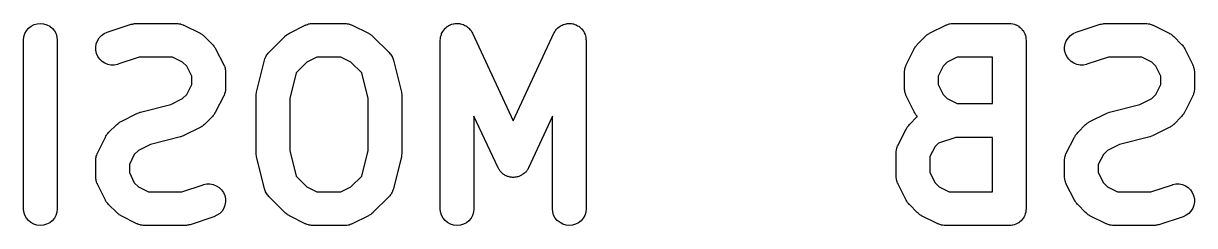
# Model space of a CAD drawing. Extents: x 100.5 to 168, y -113.9 to -51.5.
# Drawn here: x 146.914 to 150.393, y -52.151 to -51.551 of the extents above; entities that cross this region are included whole.
import ezdxf

# ---------------------------------------------------------------- set-up
doc = ezdxf.new("R2010")
doc.units = 0
doc.layers.add('BLACK', color=7, linetype='CONTINUOUS')

msp = doc.modelspace()

# ---------------------------------------------------------------- linework, layer by layer
at = {"layer": 'BLACK', "linetype": 'CONTINUOUS'}
for p, q in [((146.937, -51.5594), (146.946, -51.5548)), ((146.946, -51.5548), (146.955, -51.5521)), ((146.955, -51.5521), (146.965, -51.5512)), ((146.965, -51.5512), (146.974, -51.5522)), ((146.974, -51.5522), (146.984, -51.5551)), ((146.984, -51.5551), (146.992, -51.5597)), ((147.163, -51.5776), (147.234, -51.5538)), ((147.234, -51.5538), (147.235, -51.5535)), ((147.235, -51.5535), (147.238, -51.553)), ((147.238, -51.553), (147.24, -51.5521)), ((147.24, -51.5521), (147.242, -51.5519)), ((147.242, -51.5519), (147.244, -51.5515)), ((147.244, -51.5515), (147.247, -51.5515)), ((147.247, -51.5515), (147.25, -51.5512)), ((147.25, -51.5512), (147.369, -51.5512)), ((147.369, -51.5512), (147.37, -51.5512)), ((147.37, -51.5512), (147.371, -51.5514)), ((147.371, -51.5514), (147.373, -51.5513)), ((147.373, -51.5513), (147.376, -51.5519)), ((147.376, -51.5519), (147.379, -51.5523)), ((147.379, -51.5523), (147.381, -51.5527)), ((147.381, -51.5527), (147.382, -51.553)), ((147.382, -51.553), (147.385, -51.5542)), ((147.385, -51.5542), (147.389, -51.5552)), ((147.389, -51.5552), (147.39, -51.5559)), ((147.39, -51.5559), (147.391, -51.5565)), ((147.391, -51.5565), (147.439, -51.5803)), ((147.704, -51.5803), (147.751, -51.5565)), ((147.751, -51.5565), (147.752, -51.5562)), ((147.752, -51.5562), (147.753, -51.5557)), ((147.753, -51.5557), (147.755, -51.555)), ((147.755, -51.555), (147.758, -51.554)), ((147.758, -51.554), (147.761, -51.5528)), ((147.761, -51.5528), (147.763, -51.5526)), ((147.763, -51.5526), (147.764, -51.5521)), ((147.764, -51.5521), (147.767, -51.5518)), ((147.767, -51.5518), (147.771, -51.5513)), ((147.771, -51.5513), (147.772, -51.5513)), ((147.772, -51.5513), (147.774, -51.5512)), ((147.774, -51.5512), (147.869, -51.5512)), ((147.869, -51.5512), (147.87, -51.5512)), ((147.87, -51.5512), (147.871, -51.5514)), ((147.871, -51.5514), (147.873, -51.5513)), ((147.873, -51.5513), (147.876, -51.5519)), ((147.876, -51.5519), (147.879, -51.5523)), ((147.879, -51.5523), (147.881, -51.5527)), ((147.881, -51.5527), (147.882, -51.553)), ((147.882, -51.553), (147.885, -51.5542)), ((147.885, -51.5542), (147.889, -51.5552)), ((147.889, -51.5552), (147.89, -51.5559)), ((147.89, -51.5559), (147.891, -51.5565)), ((147.891, -51.5565), (147.939, -51.5803)), ((148.175, -51.5594), (148.178, -51.5576)), ((148.178, -51.5576), (148.182, -51.5557)), ((148.182, -51.5557), (148.183, -51.5554)), ((148.183, -51.5554), (148.184, -51.5548)), ((148.184, -51.5548), (148.187, -51.5538)), ((148.187, -51.5538), (148.191, -51.5526)), ((148.191, -51.5526), (148.192, -51.5524)), ((148.192, -51.5524), (148.193, -51.5521)), ((148.193, -51.5521), (148.197, -51.5517)), ((148.197, -51.5517), (148.2, -51.5512)), ((148.2, -51.5512), (148.202, -51.5513)), ((148.202, -51.5513), (148.203, -51.5512)), ((148.203, -51.5512), (148.206, -51.5516)), ((148.206, -51.5516), (148.21, -51.5518)), ((148.21, -51.5518), (148.211, -51.5521)), ((148.211, -51.5521), (148.212, -51.5522)), ((148.212, -51.5522), (148.216, -51.5533)), ((148.216, -51.5533), (148.22, -51.5543)), ((148.22, -51.5543), (148.221, -51.5548)), ((148.221, -51.5548), (148.222, -51.5551)), ((148.222, -51.5551), (148.225, -51.5569)), ((148.225, -51.5569), (148.228, -51.5585)), ((148.228, -51.5585), (148.229, -51.5592)), ((148.509, -51.5588), (148.51, -51.5581)), ((148.51, -51.5581), (148.514, -51.5566)), ((148.514, -51.5566), (148.517, -51.5548)), ((148.517, -51.5548), (148.518, -51.5545)), ((148.518, -51.5545), (148.519, -51.554)), ((148.519, -51.554), (148.523, -51.5531)), ((148.523, -51.5531), (148.526, -51.5521)), ((148.526, -51.5521), (148.527, -51.552)), ((148.527, -51.552), (148.529, -51.5517)), ((148.529, -51.5517), (148.532, -51.5515)), ((148.532, -51.5515), (148.536, -51.5512)), ((148.536, -51.5512), (148.537, -51.5513)), ((148.537, -51.5513), (148.538, -51.5513)), ((148.538, -51.5513), (148.542, -51.5518)), ((148.542, -51.5518), (148.546, -51.5522)), ((148.546, -51.5522), (148.547, -51.5526)), ((148.547, -51.5526), (148.548, -51.5527)), ((148.548, -51.5527), (148.552, -51.554)), ((148.552, -51.554), (148.555, -51.5551)), ((148.555, -51.5551), (148.556, -51.5556)), ((148.556, -51.5556), (148.557, -51.556)), ((148.557, -51.556), (148.56, -51.558)), ((148.56, -51.558), (148.564, -51.5597)), ((149.606, -51.5803), (149.654, -51.5565)), ((149.654, -51.5562), (149.656, -51.5557)), ((149.654, -51.5565), (149.654, -51.5562)), ((149.656, -51.5557), (149.657, -51.555)), ((149.657, -51.555), (149.66, -51.554)), ((149.66, -51.554), (149.664, -51.5528)), ((149.664, -51.5528), (149.665, -51.5526)), ((149.665, -51.5526), (149.666, -51.5521)), ((149.666, -51.5521), (149.67, -51.5518)), ((149.67, -51.5518), (149.673, -51.5513)), ((149.673, -51.5513), (149.675, -51.5513)), ((149.675, -51.5513), (149.676, -51.5512)), ((149.676, -51.5512), (149.843, -51.5512)), ((149.843, -51.5512), (149.843, -51.5512)), ((149.843, -51.5512), (149.843, -51.5512)), ((149.843, -51.5512), (149.844, -51.5512)), ((149.843, -51.5512), (149.843, -51.5512)), ((149.844, -51.5512), (149.848, -51.5517)), ((149.848, -51.5517), (149.853, -51.5522)), ((149.853, -51.5522), (149.853, -51.5523)), ((149.853, -51.5523), (149.853, -51.5523)), ((149.853, -51.5523), (149.858, -51.5537)), ((149.858, -51.5537), (149.862, -51.5551)), ((149.862, -51.5551), (149.862, -51.5552)), ((149.862, -51.5552), (149.863, -51.5552)), ((149.863, -51.5552), (149.867, -51.5575)), ((149.867, -51.5575), (149.871, -51.5597)), ((150.041, -51.5776), (150.113, -51.5538)), ((150.113, -51.5535), (150.116, -51.553)), ((150.113, -51.5538), (150.113, -51.5535)), ((150.116, -51.553), (150.119, -51.5521)), ((150.119, -51.5521), (150.121, -51.5519)), ((150.121, -51.5519), (150.123, -51.5515)), ((150.123, -51.5515), (150.126, -51.5515)), ((150.126, -51.5515), (150.129, -51.5512)), ((150.129, -51.5512), (150.248, -51.5512)), ((150.248, -51.5512), (150.25, -51.5514)), ((150.248, -51.5512), (150.248, -51.5512)), ((150.25, -51.5514), (150.251, -51.5513)), ((150.251, -51.5513), (150.255, -51.5519)), ((150.255, -51.5519), (150.258, -51.5523)), ((150.258, -51.5523), (150.259, -51.5527)), ((150.259, -51.5527), (150.261, -51.553)), ((150.261, -51.553), (150.264, -51.5542)), ((150.264, -51.5542), (150.267, -51.5552)), ((150.267, -51.5552), (150.269, -51.5559)), ((150.269, -51.5559), (150.27, -51.5565)), ((150.27, -51.5565), (150.318, -51.5803)), ((146.914, -51.6005), (146.915, -51.5908)), ((146.915, -51.5908), (146.918, -51.5815)), ((146.918, -51.5815), (146.923, -51.5729)), ((146.923, -51.5729), (146.929, -51.5655)), ((146.929, -51.5655), (146.937, -51.5594)), ((146.992, -51.5597), (147, -51.566)), ((147, -51.566), (147.006, -51.5735)), ((147.006, -51.5735), (147.011, -51.5821)), ((147.011, -51.5821), (147.013, -51.5915)), ((147.013, -51.5915), (147.014, -51.6012)), ((147.139, -51.5942), (147.146, -51.5872)), ((147.146, -51.5872), (147.154, -51.5815)), ((147.154, -51.5815), (147.163, -51.5776)), ((147.439, -51.5803), (147.44, -51.5806)), ((147.44, -51.5806), (147.442, -51.5821)), ((147.442, -51.5821), (147.444, -51.5834)), ((147.444, -51.5834), (147.446, -51.5848)), ((147.446, -51.5848), (147.448, -51.5859)), ((147.448, -51.5859), (147.45, -51.5879)), ((147.45, -51.5879), (147.452, -51.5896)), ((147.452, -51.5896), (147.476, -51.6135)), ((147.643, -51.6373), (147.691, -51.5896)), ((147.691, -51.5892), (147.694, -51.5874)), ((147.691, -51.5896), (147.691, -51.5892)), ((147.694, -51.5874), (147.696, -51.5855)), ((147.696, -51.5855), (147.697, -51.5844)), ((147.697, -51.5844), (147.699, -51.5831)), ((147.699, -51.5831), (147.701, -51.5818)), ((147.701, -51.5818), (147.704, -51.5803)), ((147.939, -51.5803), (147.94, -51.5806)), ((147.94, -51.5806), (147.942, -51.5821)), ((147.942, -51.5821), (147.944, -51.5834)), ((147.944, -51.5834), (147.946, -51.5848)), ((147.946, -51.5848), (147.948, -51.5859)), ((147.948, -51.5859), (147.95, -51.5879)), ((147.95, -51.5879), (147.952, -51.5896)), ((147.952, -51.5896), (148, -51.6373)), ((148.153, -51.5908), (148.155, -51.5872)), ((148.153, -51.5919), (148.153, -51.5908)), ((148.153, -51.593), (148.153, -51.5919)), ((148.153, -51.5968), (148.153, -51.593)), ((148.155, -51.5872), (148.156, -51.5836)), ((148.156, -51.5815), (148.158, -51.5782)), ((148.156, -51.5826), (148.156, -51.5815)), ((148.156, -51.5836), (148.156, -51.5826)), ((148.158, -51.5782), (148.16, -51.5749)), ((148.16, -51.5749), (148.161, -51.5739)), ((148.161, -51.5729), (148.164, -51.5701)), ((148.161, -51.5739), (148.161, -51.5729)), ((148.164, -51.5701), (148.166, -51.5671)), ((148.166, -51.5671), (148.167, -51.5663)), ((148.167, -51.5655), (148.17, -51.5631)), ((148.167, -51.5663), (148.167, -51.5655)), ((148.17, -51.5631), (148.173, -51.5606)), ((148.173, -51.5606), (148.174, -51.5601)), ((148.174, -51.5601), (148.175, -51.5594)), ((148.229, -51.5592), (148.23, -51.5597)), ((148.23, -51.5597), (148.233, -51.5621)), ((148.233, -51.5621), (148.236, -51.5644)), ((148.236, -51.5644), (148.237, -51.5652)), ((148.237, -51.5652), (148.238, -51.566)), ((148.238, -51.566), (148.24, -51.5689)), ((148.24, -51.5689), (148.243, -51.5716)), ((148.243, -51.5716), (148.243, -51.5726)), ((148.243, -51.5726), (148.244, -51.5735)), ((148.244, -51.5735), (148.246, -51.5768)), ((148.246, -51.5768), (148.248, -51.58)), ((148.248, -51.58), (148.369, -51.8401)), ((148.369, -51.8401), (148.49, -51.58)), ((148.49, -51.58), (148.491, -51.5794)), ((148.491, -51.5794), (148.493, -51.5762)), ((148.493, -51.5762), (148.494, -51.5729)), ((148.494, -51.5729), (148.495, -51.5721)), ((148.495, -51.5721), (148.496, -51.5711)), ((148.496, -51.5711), (148.498, -51.5683)), ((148.498, -51.5683), (148.501, -51.5655)), ((148.501, -51.5655), (148.502, -51.5647)), ((148.502, -51.5639), (148.505, -51.5617)), ((148.502, -51.5647), (148.502, -51.5639)), ((148.505, -51.5617), (148.508, -51.5594)), ((148.508, -51.5594), (148.509, -51.5588)), ((148.564, -51.5597), (148.565, -51.5605)), ((148.565, -51.5605), (148.566, -51.5611)), ((148.566, -51.5611), (148.568, -51.5636)), ((148.568, -51.5636), (148.571, -51.566)), ((148.571, -51.566), (148.572, -51.5668)), ((148.572, -51.5668), (148.573, -51.5676)), ((148.573, -51.5676), (148.575, -51.5706)), ((148.575, -51.5706), (148.577, -51.5735)), ((148.577, -51.5735), (148.578, -51.5745)), ((148.578, -51.5745), (148.579, -51.5755)), ((148.579, -51.5755), (148.58, -51.5788)), ((148.58, -51.5788), (148.582, -51.5821)), ((148.582, -51.5821), (148.582, -51.5832)), ((148.582, -51.5832), (148.583, -51.5843)), ((148.583, -51.5843), (148.584, -51.5879)), ((148.584, -51.5879), (148.585, -51.5915)), ((148.585, -51.5915), (148.585, -51.5926)), ((148.585, -51.5926), (148.585, -51.5937)), ((149.569, -51.6135), (149.593, -51.5896)), ((149.593, -51.5896), (149.594, -51.5892)), ((149.594, -51.5892), (149.596, -51.5874)), ((149.596, -51.5874), (149.598, -51.5855)), ((149.598, -51.5855), (149.6, -51.5844)), ((149.6, -51.5844), (149.601, -51.5831)), ((149.601, -51.5831), (149.604, -51.5818)), ((149.604, -51.5818), (149.606, -51.5803)), ((149.871, -51.5597), (149.871, -51.5598)), ((149.871, -51.5598), (149.871, -51.5599)), ((149.871, -51.5599), (149.875, -51.5629)), ((149.875, -51.5629), (149.878, -51.566)), ((149.878, -51.566), (149.878, -51.5661)), ((149.878, -51.5661), (149.879, -51.5662)), ((149.879, -51.5662), (149.881, -51.5698)), ((149.881, -51.5698), (149.885, -51.5735)), ((149.885, -51.5735), (149.885, -51.5737)), ((149.885, -51.5737), (149.885, -51.5738)), ((149.885, -51.5738), (149.887, -51.5779)), ((149.887, -51.5779), (149.889, -51.5821)), ((149.889, -51.5821), (149.889, -51.5823)), ((149.889, -51.5823), (149.889, -51.5825)), ((149.889, -51.5825), (149.891, -51.5869)), ((149.891, -51.5869), (149.892, -51.5915)), ((149.892, -51.5915), (149.892, -51.5917)), ((149.892, -51.5917), (149.892, -51.5918)), ((149.892, -51.5918), (149.892, -51.5965)), ((150.018, -51.5942), (150.024, -51.5872)), ((150.024, -51.5872), (150.032, -51.5815)), ((150.032, -51.5815), (150.041, -51.5776)), ((150.318, -51.5803), (150.318, -51.5806)), ((150.318, -51.5806), (150.321, -51.5821)), ((150.321, -51.5821), (150.323, -51.5834)), ((150.323, -51.5834), (150.325, -51.5848)), ((150.325, -51.5848), (150.326, -51.5859)), ((150.326, -51.5859), (150.328, -51.5879)), ((150.328, -51.5879), (150.331, -51.5896)), ((150.331, -51.5896), (150.354, -51.6135)), ((146.914, -51.6012), (146.914, -51.6005)), ((146.914, -52.1012), (146.914, -51.6012)), ((147.014, -51.6012), (147.014, -52.1012)), ((147.129, -51.6212), (147.13, -51.6116)), ((147.129, -51.631), (147.129, -51.6212)), ((147.13, -51.6116), (147.134, -51.6025)), ((147.134, -51.6025), (147.139, -51.5942)), ((147.476, -51.6135), (147.476, -51.6139)), ((147.476, -51.6139), (147.478, -51.6161)), ((147.478, -51.6161), (147.48, -51.6182)), ((147.48, -51.6182), (147.481, -51.62)), ((147.481, -51.62), (147.482, -51.6216)), ((147.482, -51.6216), (147.484, -51.6241)), ((147.484, -51.6241), (147.485, -51.6264)), ((147.485, -51.6264), (147.509, -51.6741)), ((148.152, -51.6005), (148.153, -51.5968)), ((148.152, -51.6012), (148.152, -51.6005)), ((148.152, -52.1012), (148.152, -51.6012)), ((148.585, -51.5937), (148.585, -51.5975)), ((148.585, -51.5975), (148.586, -51.6012)), ((148.586, -51.6012), (148.586, -52.1012)), ((149.536, -51.6741), (149.56, -51.6264)), ((149.56, -51.6258), (149.562, -51.6235)), ((149.56, -51.6264), (149.56, -51.6258)), ((149.562, -51.6235), (149.563, -51.621)), ((149.563, -51.621), (149.565, -51.6194)), ((149.565, -51.6194), (149.566, -51.6176)), ((149.566, -51.6176), (149.568, -51.6156)), ((149.568, -51.6156), (149.569, -51.6135)), ((149.892, -51.5965), (149.893, -51.6012)), ((149.893, -51.6012), (149.893, -52.1012)), ((150.007, -51.6212), (150.009, -51.6116)), ((150.007, -51.631), (150.007, -51.6212)), ((150.009, -51.6116), (150.012, -51.6025)), ((150.012, -51.6025), (150.018, -51.5942)), ((150.354, -51.6135), (150.355, -51.614)), ((150.355, -51.614), (150.357, -51.6161)), ((150.357, -51.6161), (150.359, -51.6182)), ((150.359, -51.6182), (150.36, -51.62)), ((150.36, -51.62), (150.361, -51.6216)), ((150.361, -51.6216), (150.362, -51.6241)), ((150.362, -51.6241), (150.364, -51.6264)), ((150.364, -51.6264), (150.388, -51.6741)), ((147.131, -51.6405), (147.129, -51.631)), ((147.135, -51.6494), (147.131, -51.6405)), ((147.141, -51.6574), (147.135, -51.6494)), ((147.148, -51.6642), (147.141, -51.6574)), ((147.258, -51.6512), (147.194, -51.6724)), ((147.357, -51.6512), (147.258, -51.6512)), ((147.387, -51.6661), (147.357, -51.6512)), ((147.606, -51.7557), (147.63, -51.6605)), ((147.63, -51.6598), (147.631, -51.6567)), ((147.63, -51.6605), (147.63, -51.6598)), ((147.631, -51.6567), (147.632, -51.6534)), ((147.632, -51.6534), (147.633, -51.6521)), ((147.633, -51.6521), (147.634, -51.6507)), ((147.634, -51.6507), (147.635, -51.6478)), ((147.635, -51.6478), (147.637, -51.6448)), ((147.637, -51.6448), (147.638, -51.6436)), ((147.638, -51.6436), (147.639, -51.6424)), ((147.639, -51.6424), (147.641, -51.6399)), ((147.641, -51.6399), (147.643, -51.6373)), ((147.786, -51.6512), (147.756, -51.6661)), ((147.857, -51.6512), (147.786, -51.6512)), ((147.887, -51.6661), (147.857, -51.6512)), ((148, -51.6373), (148, -51.6378)), ((148, -51.6378), (148.002, -51.6404)), ((148.002, -51.6404), (148.005, -51.6429)), ((148.005, -51.6429), (148.005, -51.6442)), ((148.005, -51.6442), (148.006, -51.6454)), ((148.006, -51.6454), (148.008, -51.6484)), ((148.008, -51.6484), (148.01, -51.6513)), ((148.01, -51.6513), (148.01, -51.6527)), ((148.01, -51.6527), (148.011, -51.654)), ((148.011, -51.654), (148.012, -51.6573)), ((148.012, -51.6573), (148.013, -51.6605)), ((148.013, -51.6605), (148.037, -51.7557)), ((149.688, -51.6512), (149.658, -51.6661)), ((149.793, -51.6512), (149.688, -51.6512)), ((149.793, -51.7893), (149.793, -51.6512)), ((150.01, -51.6405), (150.007, -51.631)), ((150.014, -51.6494), (150.01, -51.6405)), ((150.019, -51.6574), (150.014, -51.6494)), ((150.026, -51.6642), (150.019, -51.6574)), ((150.137, -51.6512), (150.073, -51.6724)), ((150.236, -51.6512), (150.137, -51.6512)), ((150.266, -51.6661), (150.236, -51.6512)), ((147.156, -51.6695), (147.148, -51.6642)), ((147.165, -51.6731), (147.156, -51.6695)), ((147.174, -51.6748), (147.165, -51.6731)), ((147.184, -51.6747), (147.174, -51.6748)), ((147.194, -51.6726), (147.184, -51.6747)), ((147.194, -51.6724), (147.194, -51.6726)), ((147.399, -51.6784), (147.387, -51.6661)), ((147.414, -51.7082), (147.399, -51.6784)), ((147.509, -51.6741), (147.509, -51.6747)), ((147.509, -51.6747), (147.51, -51.6761)), ((147.51, -51.6761), (147.511, -51.6774)), ((147.511, -51.6774), (147.512, -51.6807)), ((147.512, -51.6807), (147.513, -51.6839)), ((147.513, -51.6839), (147.513, -51.6853)), ((147.513, -51.6853), (147.513, -51.6867)), ((147.513, -51.6867), (147.514, -51.6901)), ((147.514, -51.6901), (147.514, -51.6935)), ((147.514, -51.6935), (147.514, -51.695)), ((147.514, -51.695), (147.514, -51.6964)), ((147.514, -51.6964), (147.514, -51.744)), ((147.756, -51.6661), (147.724, -51.6982)), ((147.919, -51.6982), (147.887, -51.6661)), ((149.531, -51.6928), (149.532, -51.6894)), ((149.531, -51.6943), (149.531, -51.6928)), ((149.531, -51.6957), (149.531, -51.6943)), ((149.531, -51.6964), (149.531, -51.6957)), ((149.531, -51.744), (149.531, -51.6964)), ((149.532, -51.6846), (149.533, -51.6832)), ((149.532, -51.686), (149.532, -51.6846)), ((149.532, -51.6894), (149.532, -51.686)), ((149.533, -51.6832), (149.534, -51.68)), ((149.534, -51.68), (149.535, -51.6767)), ((149.535, -51.6767), (149.536, -51.6754)), ((149.536, -51.6754), (149.536, -51.6741)), ((149.646, -51.6784), (149.631, -51.7082)), ((149.658, -51.6661), (149.646, -51.6784)), ((150.034, -51.6695), (150.026, -51.6642)), ((150.043, -51.6731), (150.034, -51.6695)), ((150.053, -51.6748), (150.043, -51.6731)), ((150.063, -51.6747), (150.053, -51.6748)), ((150.072, -51.6726), (150.063, -51.6747)), ((150.073, -51.6724), (150.072, -51.6726)), ((150.278, -51.6784), (150.266, -51.6661)), ((150.293, -51.7082), (150.278, -51.6784)), ((150.388, -51.6741), (150.388, -51.6747)), ((150.388, -51.6747), (150.388, -51.6761)), ((150.388, -51.6761), (150.389, -51.6774)), ((150.389, -51.6774), (150.39, -51.6806)), ((150.39, -51.6806), (150.391, -51.6839)), ((150.391, -51.6839), (150.391, -51.6853)), ((150.391, -51.6853), (150.392, -51.6867)), ((150.392, -51.6867), (150.392, -51.6901)), ((150.392, -51.6901), (150.393, -51.6935)), ((150.393, -51.6935), (150.393, -51.695)), ((150.393, -51.695), (150.393, -51.6964)), ((150.393, -51.6964), (150.393, -51.744)), ((147.399, -51.762), (147.414, -51.7322)), ((147.414, -51.7322), (147.414, -51.7082)), ((147.724, -51.6982), (147.705, -51.774)), ((147.938, -51.774), (147.919, -51.6982)), ((149.631, -51.7082), (149.631, -51.7322)), ((149.631, -51.7322), (149.646, -51.762)), ((150.278, -51.762), (150.293, -51.7322)), ((150.293, -51.7322), (150.293, -51.7082)), ((147.387, -51.7744), (147.399, -51.762)), ((147.509, -51.7664), (147.485, -51.814)), ((147.51, -51.765), (147.509, -51.7664)), ((147.511, -51.7605), (147.51, -51.7637)), ((147.51, -51.7637), (147.51, -51.765)), ((147.512, -51.7573), (147.511, -51.7605)), ((147.513, -51.7558), (147.512, -51.7573)), ((147.514, -51.7511), (147.513, -51.7544)), ((147.513, -51.7544), (147.513, -51.7558)), ((147.514, -51.744), (147.514, -51.7447)), ((147.514, -51.7447), (147.514, -51.7462)), ((147.514, -51.7462), (147.514, -51.7477)), ((147.514, -51.7477), (147.514, -51.7511)), ((147.605, -51.7614), (147.606, -51.7575)), ((147.605, -51.7654), (147.605, -51.7614)), ((147.605, -51.7663), (147.605, -51.7654)), ((147.605, -51.7672), (147.605, -51.7663)), ((147.605, -51.7679), (147.605, -51.7672)), ((147.606, -51.7566), (147.606, -51.7557)), ((147.606, -51.7575), (147.606, -51.7566)), ((148.037, -51.7557), (148.037, -51.7564)), ((148.037, -51.7564), (148.037, -51.7573)), ((148.037, -51.7573), (148.037, -51.7581)), ((148.037, -51.7581), (148.038, -51.7621)), ((148.038, -51.7621), (148.038, -51.7661)), ((148.038, -51.7661), (148.038, -51.767)), ((148.038, -51.767), (148.038, -51.7679)), ((149.531, -51.7455), (149.531, -51.744)), ((149.531, -51.747), (149.531, -51.7455)), ((149.532, -51.7504), (149.531, -51.747)), ((149.532, -51.7538), (149.532, -51.7504)), ((149.532, -51.7552), (149.532, -51.7538)), ((149.533, -51.7566), (149.532, -51.7552)), ((149.534, -51.7598), (149.533, -51.7566)), ((149.535, -51.7631), (149.534, -51.7598)), ((149.535, -51.7644), (149.535, -51.7631)), ((149.536, -51.7658), (149.535, -51.7644)), ((149.536, -51.7664), (149.536, -51.7658)), ((149.56, -51.814), (149.536, -51.7664)), ((149.646, -51.762), (149.658, -51.7744)), ((150.266, -51.7744), (150.278, -51.762)), ((150.388, -51.7664), (150.364, -51.814)), ((150.389, -51.7637), (150.388, -51.765)), ((150.388, -51.765), (150.388, -51.7664)), ((150.39, -51.7605), (150.389, -51.7637)), ((150.391, -51.7573), (150.39, -51.7605)), ((150.392, -51.7544), (150.391, -51.7558)), ((150.391, -51.7558), (150.391, -51.7573)), ((150.393, -51.7477), (150.392, -51.7511)), ((150.392, -51.7511), (150.392, -51.7544)), ((150.393, -51.744), (150.393, -51.7447)), ((150.393, -51.7447), (150.393, -51.7462)), ((150.393, -51.7462), (150.393, -51.7477)), ((147.262, -51.8146), (147.352, -51.7921)), ((147.352, -51.7921), (147.387, -51.7744)), ((147.605, -51.9345), (147.605, -51.7679)), ((147.705, -51.774), (147.705, -51.9284)), ((147.938, -51.9284), (147.938, -51.774)), ((148.038, -51.7679), (148.038, -51.9345)), ((149.658, -51.7744), (149.688, -51.7893)), ((149.688, -51.7893), (149.793, -51.7893)), ((150.14, -51.8146), (150.23, -51.7921)), ((150.23, -51.7921), (150.266, -51.7744)), ((147.204, -51.8422), (147.251, -51.8184)), ((147.251, -51.8184), (147.252, -51.8181)), ((147.252, -51.8179), (147.257, -51.8163)), ((147.252, -51.818), (147.252, -51.8179)), ((147.252, -51.8181), (147.252, -51.818)), ((147.257, -51.8163), (147.261, -51.8147)), ((147.261, -51.8147), (147.262, -51.8146)), ((147.261, -51.8147), (147.261, -51.8147)), ((147.476, -51.827), (147.452, -51.8508)), ((147.478, -51.8249), (147.476, -51.827)), ((147.48, -51.8228), (147.478, -51.8249)), ((147.481, -51.8211), (147.48, -51.8228)), ((147.482, -51.8195), (147.481, -51.8211)), ((147.483, -51.817), (147.482, -51.8195)), ((147.485, -51.8146), (147.483, -51.817)), ((147.485, -51.814), (147.485, -51.8146)), ((148.324, -51.9795), (148.252, -51.8266)), ((148.252, -51.8266), (148.252, -52.1012)), ((148.486, -51.8266), (148.414, -51.9795)), ((148.486, -52.1012), (148.486, -51.8266)), ((149.546, -51.8515), (149.569, -51.8277)), ((149.562, -51.8164), (149.56, -51.814)), ((149.563, -51.8189), (149.562, -51.8164)), ((149.564, -51.8205), (149.563, -51.8189)), ((149.565, -51.8223), (149.564, -51.8205)), ((149.567, -51.8243), (149.565, -51.8223)), ((149.569, -51.8265), (149.567, -51.8243)), ((149.569, -51.827), (149.569, -51.8265)), ((149.57, -51.8274), (149.569, -51.827)), ((149.569, -51.8277), (149.57, -51.8274)), ((150.082, -51.8422), (150.13, -51.8184)), ((150.13, -51.8184), (150.131, -51.8181)), ((150.131, -51.8179), (150.135, -51.8163)), ((150.131, -51.818), (150.131, -51.8179)), ((150.131, -51.8181), (150.131, -51.818)), ((150.135, -51.8163), (150.14, -51.8147)), ((150.14, -51.8147), (150.14, -51.8146)), ((150.14, -51.8147), (150.14, -51.8147)), ((150.354, -51.827), (150.331, -51.8508)), ((150.356, -51.8249), (150.354, -51.827)), ((150.358, -51.8228), (150.356, -51.8249)), ((150.359, -51.8211), (150.358, -51.8228)), ((150.361, -51.8195), (150.359, -51.8211)), ((150.362, -51.817), (150.361, -51.8195)), ((150.363, -51.8146), (150.362, -51.817)), ((150.364, -51.814), (150.363, -51.8146)), ((147.167, -51.8754), (147.191, -51.8515)), ((147.191, -51.8511), (147.194, -51.8493)), ((147.191, -51.8515), (147.191, -51.8511)), ((147.194, -51.8493), (147.196, -51.8474)), ((147.196, -51.8474), (147.197, -51.8463)), ((147.197, -51.8463), (147.199, -51.845)), ((147.199, -51.845), (147.201, -51.8437)), ((147.201, -51.8437), (147.204, -51.8422)), ((147.439, -51.8602), (147.391, -51.884)), ((147.441, -51.8587), (147.439, -51.8602)), ((147.444, -51.8574), (147.441, -51.8587)), ((147.446, -51.8561), (147.444, -51.8574)), ((147.447, -51.855), (147.446, -51.8561)), ((147.449, -51.8531), (147.447, -51.855)), ((147.452, -51.8513), (147.449, -51.8531)), ((147.452, -51.8508), (147.452, -51.8513)), ((149.512, -51.9122), (149.536, -51.8645)), ((149.536, -51.8645), (149.537, -51.8639)), ((149.537, -51.8639), (149.538, -51.8616)), ((149.538, -51.8616), (149.539, -51.8591)), ((149.539, -51.8591), (149.541, -51.8575)), ((149.541, -51.8575), (149.542, -51.8557)), ((149.542, -51.8557), (149.544, -51.8537)), ((149.544, -51.8537), (149.546, -51.8515)), ((150.046, -51.8754), (150.069, -51.8515)), ((150.069, -51.8515), (150.07, -51.8511)), ((150.07, -51.8511), (150.072, -51.8493)), ((150.072, -51.8493), (150.074, -51.8474)), ((150.074, -51.8474), (150.076, -51.8463)), ((150.076, -51.8463), (150.078, -51.845)), ((150.078, -51.845), (150.08, -51.8437)), ((150.08, -51.8437), (150.082, -51.8422)), ((150.318, -51.8602), (150.27, -51.884)), ((150.32, -51.8587), (150.318, -51.8602)), ((150.322, -51.8574), (150.32, -51.8587)), ((150.324, -51.8561), (150.322, -51.8574)), ((150.326, -51.855), (150.324, -51.8561)), ((150.328, -51.8531), (150.326, -51.855)), ((150.33, -51.8513), (150.328, -51.8531)), ((150.331, -51.8508), (150.33, -51.8513)), ((147.134, -51.936), (147.158, -51.8884)), ((147.158, -51.8877), (147.159, -51.8854)), ((147.158, -51.8884), (147.158, -51.8877)), ((147.159, -51.8854), (147.161, -51.8829)), ((147.161, -51.8829), (147.162, -51.8813)), ((147.162, -51.8813), (147.163, -51.8795)), ((147.163, -51.8795), (147.165, -51.8775)), ((147.165, -51.8775), (147.167, -51.8754)), ((147.381, -51.8878), (147.291, -51.9103)), ((147.382, -51.8877), (147.381, -51.8877)), ((147.381, -51.8877), (147.381, -51.8878)), ((147.386, -51.8861), (147.382, -51.8877)), ((147.39, -51.8845), (147.386, -51.8861)), ((147.391, -51.8844), (147.39, -51.8845)), ((147.391, -51.884), (147.391, -51.8843)), ((147.391, -51.8843), (147.391, -51.8844)), ((149.684, -51.8893), (149.632, -51.9068)), ((149.793, -51.8893), (149.684, -51.8893)), ((149.793, -52.0512), (149.793, -51.8893)), ((150.012, -51.936), (150.036, -51.8884)), ((150.036, -51.8884), (150.037, -51.8877)), ((150.037, -51.8877), (150.038, -51.8854)), ((150.038, -51.8854), (150.039, -51.8829)), ((150.039, -51.8829), (150.041, -51.8813)), ((150.041, -51.8813), (150.042, -51.8795)), ((150.042, -51.8795), (150.044, -51.8775)), ((150.044, -51.8775), (150.046, -51.8754)), ((150.26, -51.8878), (150.17, -51.9103)), ((150.265, -51.8861), (150.26, -51.8877)), ((150.26, -51.8877), (150.26, -51.8877)), ((150.26, -51.8877), (150.26, -51.8878)), ((150.269, -51.8845), (150.265, -51.8861)), ((150.27, -51.884), (150.269, -51.8843)), ((150.269, -51.8843), (150.269, -51.8844)), ((150.269, -51.8844), (150.269, -51.8845)), ((147.132, -51.9419), (147.133, -51.9386)), ((147.133, -51.9373), (147.134, -51.936)), ((147.133, -51.9386), (147.133, -51.9373)), ((147.243, -51.9403), (147.229, -51.9701)), ((147.256, -51.928), (147.243, -51.9403)), ((147.291, -51.9103), (147.256, -51.928)), ((147.605, -51.9354), (147.605, -51.9345)), ((147.605, -51.9363), (147.605, -51.9354)), ((147.605, -51.9403), (147.605, -51.9363)), ((147.606, -51.9442), (147.605, -51.9403)), ((147.705, -51.9284), (147.724, -52.0042)), ((147.919, -52.0042), (147.938, -51.9284)), ((148.038, -51.937), (148.037, -51.941)), ((148.037, -51.941), (148.037, -51.9449)), ((148.038, -51.9345), (148.038, -51.9352)), ((148.038, -51.9352), (148.038, -51.9361)), ((148.038, -51.9361), (148.038, -51.937)), ((149.507, -51.9309), (149.508, -51.9275)), ((149.507, -51.9324), (149.507, -51.9309)), ((149.507, -51.9338), (149.507, -51.9324)), ((149.507, -51.9345), (149.507, -51.9338)), ((149.507, -52.006), (149.507, -51.9345)), ((149.508, -51.9241), (149.509, -51.9227)), ((149.508, -51.9275), (149.508, -51.9241)), ((149.509, -51.9213), (149.51, -51.9181)), ((149.509, -51.9227), (149.509, -51.9213)), ((149.51, -51.9181), (149.511, -51.9148)), ((149.511, -51.9148), (149.512, -51.9135)), ((149.512, -51.9135), (149.512, -51.9122)), ((149.622, -51.9165), (149.607, -51.9463)), ((149.632, -51.9068), (149.622, -51.9165)), ((150.01, -51.9419), (150.011, -51.9386)), ((150.011, -51.9386), (150.012, -51.9373)), ((150.012, -51.9373), (150.012, -51.936)), ((150.122, -51.9403), (150.107, -51.9701)), ((150.134, -51.928), (150.122, -51.9403)), ((150.17, -51.9103), (150.134, -51.928)), ((147.129, -51.9513), (147.13, -51.9479)), ((147.129, -51.9547), (147.129, -51.9513)), ((147.129, -51.9562), (147.129, -51.9547)), ((147.129, -51.9576), (147.129, -51.9562)), ((147.129, -51.9583), (147.129, -51.9576)), ((147.129, -52.006), (147.129, -51.9583)), ((147.13, -51.9451), (147.132, -51.9419)), ((147.13, -51.9465), (147.13, -51.9451)), ((147.13, -51.9479), (147.13, -51.9465)), ((147.229, -51.9701), (147.229, -51.9941)), ((147.606, -51.9451), (147.606, -51.9442)), ((147.606, -51.946), (147.606, -51.9451)), ((147.606, -51.9466), (147.606, -51.946)), ((147.63, -52.0419), (147.606, -51.9466)), ((148.037, -51.9466), (148.013, -52.0419)), ((148.037, -51.9449), (148.037, -51.9458)), ((148.037, -51.9458), (148.037, -51.9466)), ((149.607, -51.9463), (149.607, -51.9941)), ((150.007, -51.9547), (150.008, -51.9513)), ((150.007, -51.9562), (150.007, -51.9547)), ((150.007, -51.9576), (150.007, -51.9562)), ((150.007, -51.9583), (150.007, -51.9576)), ((150.007, -52.006), (150.007, -51.9583)), ((150.008, -51.9479), (150.009, -51.9465)), ((150.008, -51.9513), (150.008, -51.9479)), ((150.009, -51.9451), (150.01, -51.9419)), ((150.009, -51.9465), (150.009, -51.9451)), ((150.107, -51.9701), (150.107, -51.9941)), ((147.129, -52.0074), (147.129, -52.006)), ((147.129, -52.0089), (147.129, -52.0074)), ((147.129, -52.0123), (147.129, -52.0089)), ((147.229, -51.9941), (147.243, -52.024)), ((147.724, -52.0042), (147.756, -52.0363)), ((147.887, -52.0363), (147.919, -52.0042)), ((148.325, -51.9817), (148.324, -51.9795)), ((148.326, -51.9841), (148.325, -51.9817)), ((148.328, -51.9859), (148.326, -51.9841)), ((148.329, -51.9879), (148.328, -51.9859)), ((148.33, -51.9898), (148.329, -51.9879)), ((148.332, -51.9919), (148.33, -51.9898)), ((148.334, -51.9934), (148.332, -51.9919)), ((148.335, -51.9951), (148.334, -51.9934)), ((148.337, -51.9967), (148.335, -51.9951)), ((148.339, -51.9985), (148.337, -51.9967)), ((148.341, -51.9996), (148.339, -51.9985)), ((148.343, -52.001), (148.341, -51.9996)), ((148.345, -52.0022), (148.343, -52.001)), ((148.348, -52.0035), (148.345, -52.0022)), ((148.35, -52.0043), (148.348, -52.0035)), ((148.352, -52.0053), (148.35, -52.0043)), ((148.354, -52.0059), (148.352, -52.0053)), ((148.357, -52.0068), (148.354, -52.0059)), ((148.359, -52.0071), (148.357, -52.0068)), ((148.361, -52.0077), (148.359, -52.0071)), ((148.364, -52.0079), (148.361, -52.0077)), ((148.366, -52.0083), (148.364, -52.0079)), ((148.369, -52.0082), (148.366, -52.0083)), ((148.371, -52.0083), (148.369, -52.0082)), ((148.374, -52.0079), (148.371, -52.0083)), ((148.376, -52.0078), (148.374, -52.0079)), ((148.378, -52.0073), (148.376, -52.0078)), ((148.381, -52.007), (148.378, -52.0073)), ((148.383, -52.0061), (148.381, -52.007)), ((148.386, -52.0055), (148.383, -52.0061)), ((148.388, -52.0045), (148.386, -52.0055)), ((148.39, -52.0038), (148.388, -52.0045)), ((148.392, -52.0025), (148.39, -52.0038)), ((148.394, -52.0014), (148.392, -52.0025)), ((148.396, -52), (148.394, -52.0014)), ((148.398, -51.9989), (148.396, -52)), ((148.4, -51.9972), (148.398, -51.9989)), ((148.402, -51.9956), (148.4, -51.9972)), ((148.404, -51.9939), (148.402, -51.9956)), ((148.406, -51.9924), (148.404, -51.9939)), ((148.407, -51.9904), (148.406, -51.9924)), ((148.409, -51.9884), (148.407, -51.9904)), ((148.41, -51.9865), (148.409, -51.9884)), ((148.412, -51.9847), (148.41, -51.9865)), ((148.413, -51.9823), (148.412, -51.9847)), ((148.414, -51.9801), (148.413, -51.9823)), ((148.414, -51.9795), (148.414, -51.9801)), ((149.507, -52.0074), (149.507, -52.006)), ((149.507, -52.0089), (149.507, -52.0074)), ((149.508, -52.0123), (149.507, -52.0089)), ((149.607, -51.9941), (149.622, -52.024)), ((150.007, -52.0074), (150.007, -52.006)), ((150.007, -52.0089), (150.007, -52.0074)), ((150.008, -52.0123), (150.007, -52.0089)), ((150.107, -51.9941), (150.122, -52.024)), ((147.13, -52.0157), (147.129, -52.0123)), ((147.13, -52.0171), (147.13, -52.0157)), ((147.13, -52.0185), (147.13, -52.0171)), ((147.131, -52.0217), (147.13, -52.0185)), ((147.132, -52.025), (147.131, -52.0217)), ((147.133, -52.0263), (147.132, -52.025)), ((147.134, -52.0277), (147.133, -52.0263)), ((147.134, -52.0283), (147.134, -52.0277)), ((147.158, -52.0759), (147.134, -52.0283)), ((147.243, -52.024), (147.256, -52.0363)), ((147.256, -52.0363), (147.286, -52.0512)), ((147.385, -52.0512), (147.448, -52.0299)), ((147.448, -52.0299), (147.449, -52.0297)), ((147.449, -52.0297), (147.459, -52.0277)), ((147.459, -52.0277), (147.468, -52.0276)), ((147.468, -52.0276), (147.478, -52.0293)), ((147.478, -52.0293), (147.487, -52.0329)), ((147.487, -52.0329), (147.495, -52.0382)), ((147.495, -52.0382), (147.502, -52.045)), ((147.502, -52.045), (147.508, -52.053)), ((147.631, -52.0451), (147.63, -52.0419)), ((147.632, -52.0483), (147.631, -52.0451)), ((147.756, -52.0363), (147.786, -52.0512)), ((147.857, -52.0512), (147.887, -52.0363)), ((148.011, -52.0457), (148.01, -52.049)), ((148.013, -52.0426), (148.011, -52.0457)), ((148.013, -52.0419), (148.013, -52.0426)), ((149.508, -52.0157), (149.508, -52.0123)), ((149.509, -52.0171), (149.508, -52.0157)), ((149.509, -52.0185), (149.509, -52.0171)), ((149.51, -52.0217), (149.509, -52.0185)), ((149.511, -52.025), (149.51, -52.0217)), ((149.512, -52.0263), (149.511, -52.025)), ((149.512, -52.0277), (149.512, -52.0263)), ((149.512, -52.0283), (149.512, -52.0277)), ((149.536, -52.0759), (149.512, -52.0283)), ((149.622, -52.024), (149.634, -52.0363)), ((149.634, -52.0363), (149.664, -52.0512)), ((150.008, -52.0157), (150.008, -52.0123)), ((150.009, -52.0171), (150.008, -52.0157)), ((150.009, -52.0185), (150.009, -52.0171)), ((150.01, -52.0217), (150.009, -52.0185)), ((150.011, -52.025), (150.01, -52.0217)), ((150.012, -52.0263), (150.011, -52.025)), ((150.012, -52.0277), (150.012, -52.0263)), ((150.012, -52.0283), (150.012, -52.0277)), ((150.036, -52.0759), (150.012, -52.0283)), ((150.122, -52.024), (150.134, -52.0363)), ((150.134, -52.0363), (150.164, -52.0512)), ((150.263, -52.0512), (150.327, -52.0299)), ((150.327, -52.0299), (150.328, -52.0297)), ((150.328, -52.0297), (150.337, -52.0277)), ((150.337, -52.0277), (150.347, -52.0276)), ((150.347, -52.0276), (150.357, -52.0293)), ((150.357, -52.0293), (150.366, -52.0329)), ((150.366, -52.0329), (150.374, -52.0382)), ((150.374, -52.0382), (150.381, -52.045)), ((150.381, -52.045), (150.386, -52.053)), ((147.159, -52.0783), (147.158, -52.0759)), ((147.16, -52.0808), (147.159, -52.0783)), ((147.286, -52.0512), (147.385, -52.0512)), ((147.508, -52.053), (147.512, -52.0619)), ((147.512, -52.0619), (147.514, -52.0714)), ((147.514, -52.0714), (147.514, -52.0812)), ((147.633, -52.0497), (147.632, -52.0483)), ((147.633, -52.0511), (147.633, -52.0497)), ((147.635, -52.054), (147.633, -52.0511)), ((147.637, -52.057), (147.635, -52.054)), ((147.638, -52.0582), (147.637, -52.057)), ((147.638, -52.0595), (147.638, -52.0582)), ((147.641, -52.062), (147.638, -52.0595)), ((147.643, -52.0646), (147.641, -52.062)), ((147.643, -52.0651), (147.643, -52.0646)), ((147.691, -52.1127), (147.643, -52.0651)), ((147.786, -52.0512), (147.857, -52.0512)), ((148, -52.0651), (147.952, -52.1127)), ((148.002, -52.0625), (148, -52.0651)), ((148.004, -52.06), (148.002, -52.0625)), ((148.005, -52.0587), (148.004, -52.06)), ((148.006, -52.0576), (148.005, -52.0587)), ((148.007, -52.0546), (148.006, -52.0576)), ((148.009, -52.0517), (148.007, -52.0546)), ((148.01, -52.0503), (148.009, -52.0517)), ((148.01, -52.049), (148.01, -52.0503)), ((149.538, -52.0783), (149.536, -52.0759)), ((149.539, -52.0808), (149.538, -52.0783)), ((149.664, -52.0512), (149.793, -52.0512)), ((150.038, -52.0783), (150.036, -52.0759)), ((150.039, -52.0808), (150.038, -52.0783)), ((150.164, -52.0512), (150.263, -52.0512)), ((150.386, -52.053), (150.39, -52.0619)), ((150.39, -52.0619), (150.393, -52.0714)), ((150.393, -52.0714), (150.393, -52.0812)), ((146.915, -52.1109), (146.914, -52.1012)), ((146.918, -52.1202), (146.915, -52.1109)), ((147.013, -52.1116), (147.01, -52.1209)), ((147.014, -52.1019), (147.013, -52.1116)), ((147.014, -52.1012), (147.014, -52.1019)), ((147.162, -52.0824), (147.16, -52.0808)), ((147.163, -52.0842), (147.162, -52.0824)), ((147.165, -52.0862), (147.163, -52.0842)), ((147.167, -52.0884), (147.165, -52.0862)), ((147.167, -52.0889), (147.167, -52.0884)), ((147.191, -52.1127), (147.167, -52.0889)), ((147.193, -52.1145), (147.191, -52.1127)), ((147.195, -52.1165), (147.193, -52.1145)), ((147.497, -52.1152), (147.489, -52.1208)), ((147.504, -52.1081), (147.497, -52.1152)), ((147.509, -52.0999), (147.504, -52.1081)), ((147.512, -52.0908), (147.509, -52.0999)), ((147.514, -52.0812), (147.512, -52.0908)), ((147.693, -52.1145), (147.691, -52.1127)), ((147.695, -52.1165), (147.693, -52.1145)), ((147.949, -52.115), (147.947, -52.1169)), ((147.952, -52.1132), (147.949, -52.115)), ((147.952, -52.1127), (147.952, -52.1132)), ((148.153, -52.1109), (148.152, -52.1012)), ((148.156, -52.1202), (148.153, -52.1109)), ((148.251, -52.1116), (148.248, -52.1209)), ((148.252, -52.1019), (148.251, -52.1116)), ((148.252, -52.1012), (148.252, -52.1019)), ((148.487, -52.1109), (148.486, -52.1012)), ((148.489, -52.1202), (148.487, -52.1109)), ((148.585, -52.1116), (148.582, -52.1209)), ((148.586, -52.1019), (148.585, -52.1116)), ((148.586, -52.1012), (148.586, -52.1019)), ((149.54, -52.0824), (149.539, -52.0808)), ((149.541, -52.0842), (149.54, -52.0824)), ((149.543, -52.0862), (149.541, -52.0842)), ((149.545, -52.0884), (149.543, -52.0862)), ((149.546, -52.0889), (149.545, -52.0884)), ((149.569, -52.1127), (149.546, -52.0889)), ((149.572, -52.1145), (149.569, -52.1127)), ((149.574, -52.1165), (149.572, -52.1145)), ((149.892, -52.1116), (149.89, -52.1161)), ((149.893, -52.1019), (149.892, -52.1065)), ((149.892, -52.1065), (149.892, -52.1112)), ((149.892, -52.1112), (149.892, -52.1114)), ((149.892, -52.1114), (149.892, -52.1116)), ((149.893, -52.1012), (149.893, -52.1015)), ((149.893, -52.1015), (149.893, -52.1015)), ((149.893, -52.1015), (149.893, -52.1016)), ((149.893, -52.1016), (149.893, -52.1019)), ((150.04, -52.0824), (150.039, -52.0808)), ((150.041, -52.0842), (150.04, -52.0824)), ((150.043, -52.0862), (150.041, -52.0842)), ((150.045, -52.0884), (150.043, -52.0862)), ((150.046, -52.0889), (150.045, -52.0884)), ((150.069, -52.1127), (150.046, -52.0889)), ((150.072, -52.1145), (150.069, -52.1127)), ((150.074, -52.1165), (150.072, -52.1145)), ((150.376, -52.1152), (150.368, -52.1208)), ((150.382, -52.1081), (150.376, -52.1152)), ((150.388, -52.0999), (150.382, -52.1081)), ((150.391, -52.0908), (150.388, -52.0999)), ((150.393, -52.0812), (150.391, -52.0908)), ((146.923, -52.1289), (146.918, -52.1202)), ((146.929, -52.1364), (146.923, -52.1289)), ((146.936, -52.1426), (146.929, -52.1364)), ((146.945, -52.1473), (146.936, -52.1426)), ((146.954, -52.1502), (146.945, -52.1473)), ((146.964, -52.1512), (146.954, -52.1502)), ((146.983, -52.1475), (146.974, -52.1503)), ((146.992, -52.143), (146.983, -52.1475)), ((146.999, -52.1369), (146.992, -52.143)), ((147.006, -52.1294), (146.999, -52.1369)), ((147.01, -52.1209), (147.006, -52.1294)), ((147.197, -52.1176), (147.195, -52.1165)), ((147.198, -52.1189), (147.197, -52.1176)), ((147.201, -52.1203), (147.198, -52.1189)), ((147.203, -52.1218), (147.201, -52.1203)), ((147.204, -52.1221), (147.203, -52.1218)), ((147.251, -52.1459), (147.204, -52.1221)), ((147.253, -52.1464), (147.251, -52.1459)), ((147.254, -52.1471), (147.253, -52.1464)), ((147.257, -52.1482), (147.254, -52.1471)), ((147.261, -52.1494), (147.257, -52.1482)), ((147.262, -52.1497), (147.261, -52.1494)), ((147.263, -52.1501), (147.262, -52.1497)), ((147.267, -52.1505), (147.263, -52.1501)), ((147.403, -52.1502), (147.4, -52.1504)), ((147.405, -52.1494), (147.403, -52.1502)), ((147.408, -52.1488), (147.405, -52.1494)), ((147.409, -52.1486), (147.408, -52.1488)), ((147.48, -52.1248), (147.409, -52.1486)), ((147.489, -52.1208), (147.48, -52.1248)), ((147.697, -52.1176), (147.695, -52.1165)), ((147.698, -52.1189), (147.697, -52.1176)), ((147.701, -52.1203), (147.698, -52.1189)), ((147.703, -52.1218), (147.701, -52.1203)), ((147.704, -52.1221), (147.703, -52.1218)), ((147.751, -52.1459), (147.704, -52.1221)), ((147.753, -52.1464), (147.751, -52.1459)), ((147.754, -52.1471), (147.753, -52.1464)), ((147.757, -52.1482), (147.754, -52.1471)), ((147.761, -52.1494), (147.757, -52.1482)), ((147.762, -52.1497), (147.761, -52.1494)), ((147.763, -52.1501), (147.762, -52.1497)), ((147.767, -52.1505), (147.763, -52.1501)), ((147.879, -52.1502), (147.875, -52.1506)), ((147.88, -52.1498), (147.879, -52.1502)), ((147.882, -52.1496), (147.88, -52.1498)), ((147.885, -52.1484), (147.882, -52.1496)), ((147.888, -52.1474), (147.885, -52.1484)), ((147.889, -52.1467), (147.888, -52.1474)), ((147.891, -52.1462), (147.889, -52.1467)), ((147.939, -52.1221), (147.891, -52.1459)), ((147.891, -52.1459), (147.891, -52.1462)), ((147.941, -52.1206), (147.939, -52.1221)), ((147.944, -52.1193), (147.941, -52.1206)), ((147.946, -52.118), (147.944, -52.1193)), ((147.947, -52.1169), (147.946, -52.118)), ((148.161, -52.1289), (148.156, -52.1202)), ((148.167, -52.1364), (148.161, -52.1289)), ((148.174, -52.1426), (148.167, -52.1364)), ((148.183, -52.1473), (148.174, -52.1426)), ((148.192, -52.1502), (148.183, -52.1473)), ((148.202, -52.1512), (148.192, -52.1502)), ((148.221, -52.1475), (148.212, -52.1503)), ((148.23, -52.143), (148.221, -52.1475)), ((148.237, -52.1369), (148.23, -52.143)), ((148.244, -52.1294), (148.237, -52.1369)), ((148.248, -52.1209), (148.244, -52.1294)), ((148.494, -52.1289), (148.489, -52.1202)), ((148.5, -52.1364), (148.494, -52.1289)), ((148.508, -52.1426), (148.5, -52.1364)), ((148.516, -52.1473), (148.508, -52.1426)), ((148.526, -52.1502), (148.516, -52.1473)), ((148.535, -52.1512), (148.526, -52.1502)), ((148.554, -52.1475), (148.545, -52.1503)), ((148.563, -52.143), (148.554, -52.1475)), ((148.571, -52.1369), (148.563, -52.143)), ((148.577, -52.1294), (148.571, -52.1369)), ((148.582, -52.1209), (148.577, -52.1294)), ((149.575, -52.1176), (149.574, -52.1165)), ((149.577, -52.1189), (149.575, -52.1176)), ((149.579, -52.1203), (149.577, -52.1189)), ((149.582, -52.1218), (149.579, -52.1203)), ((149.582, -52.1221), (149.582, -52.1218)), ((149.63, -52.1459), (149.582, -52.1221)), ((149.631, -52.1464), (149.63, -52.1459)), ((149.633, -52.1471), (149.631, -52.1464)), ((149.636, -52.1482), (149.633, -52.1471)), ((149.639, -52.1494), (149.636, -52.1482)), ((149.641, -52.1497), (149.639, -52.1494)), ((149.642, -52.1501), (149.641, -52.1497)), ((149.645, -52.1505), (149.642, -52.1501)), ((149.853, -52.1502), (149.852, -52.1503)), ((149.857, -52.1489), (149.853, -52.1502)), ((149.862, -52.1475), (149.857, -52.1489)), ((149.866, -52.1452), (149.862, -52.1474)), ((149.862, -52.1474), (149.862, -52.1475)), ((149.862, -52.1475), (149.862, -52.1475)), ((149.87, -52.143), (149.866, -52.1452)), ((149.871, -52.1428), (149.87, -52.1429)), ((149.87, -52.1429), (149.87, -52.143)), ((149.874, -52.1398), (149.871, -52.1428)), ((149.878, -52.1369), (149.874, -52.1398)), ((149.881, -52.133), (149.878, -52.1367)), ((149.878, -52.1367), (149.878, -52.1368)), ((149.878, -52.1368), (149.878, -52.1369)), ((149.884, -52.1294), (149.881, -52.133)), ((149.887, -52.125), (149.884, -52.1291)), ((149.884, -52.1291), (149.884, -52.1293)), ((149.884, -52.1293), (149.884, -52.1294)), ((149.889, -52.1209), (149.887, -52.125)), ((149.89, -52.1161), (149.889, -52.1206)), ((149.889, -52.1206), (149.889, -52.1207)), ((149.889, -52.1207), (149.889, -52.1209)), ((150.075, -52.1176), (150.074, -52.1165)), ((150.077, -52.1189), (150.075, -52.1176)), ((150.079, -52.1203), (150.077, -52.1189)), ((150.082, -52.1218), (150.079, -52.1203)), ((150.082, -52.1221), (150.082, -52.1218)), ((150.13, -52.1459), (150.082, -52.1221)), ((150.131, -52.1464), (150.13, -52.1459)), ((150.133, -52.1471), (150.131, -52.1464)), ((150.136, -52.1482), (150.133, -52.1471)), ((150.139, -52.1494), (150.136, -52.1482)), ((150.141, -52.1497), (150.139, -52.1494)), ((150.142, -52.1501), (150.141, -52.1497)), ((150.145, -52.1505), (150.142, -52.1501)), ((150.281, -52.1502), (150.279, -52.1504)), ((150.284, -52.1494), (150.281, -52.1502)), ((150.287, -52.1488), (150.284, -52.1494)), ((150.359, -52.1248), (150.287, -52.1486)), ((150.287, -52.1486), (150.287, -52.1488)), ((150.368, -52.1208), (150.359, -52.1248)), ((146.974, -52.1503), (146.964, -52.1512)), ((147.27, -52.1511), (147.267, -52.1505)), ((147.272, -52.151), (147.27, -52.1511)), ((147.273, -52.1512), (147.272, -52.151)), ((147.274, -52.1512), (147.273, -52.1512)), ((147.393, -52.1512), (147.274, -52.1512)), ((147.396, -52.1509), (147.393, -52.1512)), ((147.398, -52.1509), (147.396, -52.1509)), ((147.4, -52.1504), (147.398, -52.1509)), ((147.77, -52.1511), (147.767, -52.1505)), ((147.772, -52.151), (147.77, -52.1511)), ((147.773, -52.1512), (147.772, -52.151)), ((147.774, -52.1512), (147.773, -52.1512)), ((147.869, -52.1512), (147.774, -52.1512)), ((147.871, -52.151), (147.869, -52.1512)), ((147.872, -52.1511), (147.871, -52.151)), ((147.875, -52.1506), (147.872, -52.1511)), ((148.212, -52.1503), (148.202, -52.1512)), ((148.545, -52.1503), (148.535, -52.1512)), ((149.649, -52.1511), (149.645, -52.1505)), ((149.65, -52.151), (149.649, -52.1511)), ((149.652, -52.1512), (149.65, -52.151)), ((149.843, -52.1512), (149.652, -52.1512)), ((149.652, -52.1512), (149.652, -52.1512)), ((149.848, -52.1507), (149.843, -52.1512)), ((149.852, -52.1503), (149.848, -52.1507)), ((149.852, -52.1503), (149.852, -52.1503)), ((150.149, -52.1511), (150.145, -52.1505)), ((150.15, -52.151), (150.149, -52.1511)), ((150.152, -52.1512), (150.15, -52.151)), ((150.271, -52.1512), (150.152, -52.1512)), ((150.152, -52.1512), (150.152, -52.1512)), ((150.274, -52.1509), (150.271, -52.1512)), ((150.277, -52.1509), (150.274, -52.1509)), ((150.279, -52.1504), (150.277, -52.1509))]:
    msp.add_line(p, q, dxfattribs=at)

doc.saveas('drawing.dxf')
